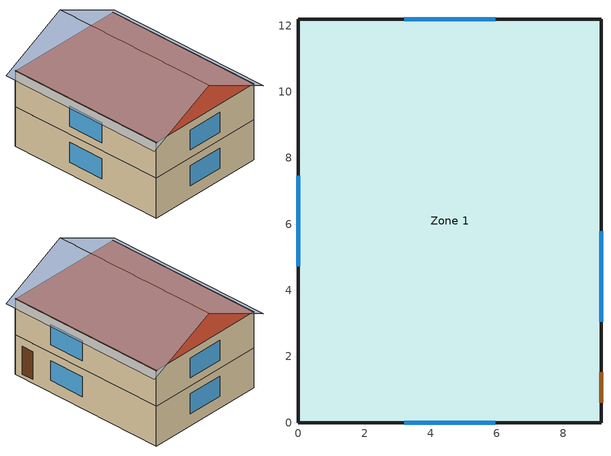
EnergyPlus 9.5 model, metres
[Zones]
Zone 1
 floor foundation (Exterior Slab UnIns): 0,12.19 9.14,12.19 9.14,0 0,0 z-0.3
 floor adiabatic (Interior Floor): 0,12.19 9.14,12.19 9.14,0 0,0 z2.74
 wall outside (Exterior Wall): 9.14,0 9.14,12.19 0,12.19 0,0 9.14,0 z-0.3:2.74; 9.14,12.19 0,12.19 0,0 9.14,0 9.14,12.19 z2.74:5.49
 window (ExteriorWindow1): 9.14,3.05 9.14,5.79 / 5.94,12.19 3.2,12.19 / 0,7.47 0,4.72 / 3.2,0 5.94,0 z0.61:2.13; 9.14,3.05 9.14,5.79 / 5.94,12.19 3.2,12.19 / 0,7.47 0,4.72 / 3.2,0 5.94,0 z3.35:4.88
 door (Ext_Door1): 9.14,0.61 9.14,1.52 z0:2.13
 roof outside (Exterior Roof): 0,0 9.14,0 9.14,12.19 0,12.19 z5.49
shading: 4.57,-0.3,7.77 9.69,-0.3,5.21 9.69,12.5,5.21 4.57,12.5,7.77; 4.57,12.5,7.77 -0.55,12.5,5.21 -0.55,-0.3,5.21 4.57,-0.3,7.77
[BUILDING]
noCrankCase_Package_0_Base House: North Axis=0; Terrain=City; Loads Convergence Tolerance Value=0.04; Temperature Convergence Tolerance Value=0.4; Solar Distribution=FullInteriorAndExterior; Maximum Number of Warmup Days=25; Minimum Number of Warmup Days=6
[SizingPeriod:DesignDay] Day of Month=21; DryBulb Temperature Range Modifier Type=DefaultMultipliers; Humidity Condition Type=Wetbulb; Barometric Pressure=99110; Rain Indicator=No; Snow Indicator=No; Daylight Saving Time Indicator=No
Name | Month | Day Type | Maximum DryBulb Temperature | Daily DryBulb Temperature Range | Wetbulb or DewPoint at Maximum DryBulb | Wind Speed | Wind Direction | Solar Model Indicator | Sky Clearness | ASHRAE Clear Sky Optical Depth for Beam Irradiance taub | ASHRAE Clear Sky Optical Depth for Diffuse Irradiance taud
Chicago Midway Ap Ann Htg 99.6% Condns DB | 1 | WinterDesignDay | -18.7 | 0 | -18.7 | 5.3 | 300 | ASHRAEClearSky | 0
Chicago Midway Ap Ann Htg 99% Condns DB | 1 | WinterDesignDay | -15.4 | 0 | -15.4 | 5.3 | 300 | ASHRAEClearSky | 0
Chicago Midway Ap Ann Clg .4% Condns DB=>MWB | 7 | SummerDesignDay | 33.4 | 8.8 | 23.8 | 5.6 | 220 | ASHRAETau |  | 0.457 | 2.043
Chicago Midway Ap Ann Clg 1% Condns DB=>MWB | 7 | SummerDesignDay | 32 | 8.8 | 23 | 5.6 | 220 | ASHRAETau |  | 0.457 | 2.043
[MATERIAL] Thermal Absorptance=0.9; Solar Absorptance=0.7; Visible Absorptance=0.7
Name | Roughness | Thickness | Conductivity | Density | Specific Heat
G05 25mm wood | MediumSmooth | 0.0254 | 0.15 | 608 | 1630
G01a 19mm gypsum board | MediumSmooth | 0.019 | 0.16 | 800 | 1090
M15 200mm heavyweight concrete | MediumRough | 0.2032 | 1.95 | 2240 | 900
F11 Wood siding | MediumSmooth | 0.0127 | 0.09 | 592 | 1170
R-11 3.5in Wood Stud | VeryRough | 0.0889 | 0.0542625 | 19 | 960
Plywood (Douglas Fir) - 12.7mm | Smooth | 0.0127 | 0.12 | 540 | 1210
FG Attic R-19 | MediumRough | 0.13716 | 0.0411979 | 64 | 960
[MATERIAL:AIRGAP]
F05 Ceiling air space resistance: Thermal Resistance=0.18
[WINDOWMATERIAL:SIMPLEGLAZINGSYSTEM]
ExteriorWindow1: UFactor=0.47; Solar Heat Gain Coefficient=0.8
[WINDOWMATERIAL:SHADE]
HIGH REFLECT - LOW TRANS SHADE: Solar Transmittance=0.1; Solar Reflectance=0.8; Visible Transmittance=0.1; Visible Reflectance=0.8; Infrared Hemispherical Emissivity=0.9; Infrared Transmittance=0; Thickness=0.005; Conductivity=0.1; Shade to Glass Distance=0.05; Top Opening Multiplier=0.5; Bottom Opening Multiplier=0.5; LeftSide Opening Multiplier=0.5; RightSide Opening Multiplier=0.5; Airflow Permeability=0
[CONSTRUCTION]
ExteriorWindow1: ExteriorWindow1
Ext_Door1: G05 25mm wood
Interior Floor: Plywood (Douglas Fir) - 12.7mm, F05 Ceiling air space resistance, G01a 19mm gypsum board
Exterior Slab UnIns: M15 200mm heavyweight concrete
Exterior Wall: F11 Wood siding, R-11 3.5in Wood Stud, G01a 19mm gypsum board
Exterior Roof: FG Attic R-19, Plywood (Douglas Fir) - 12.7mm, G01a 19mm gypsum board
[Zone]
Zone 1: Multiplier=1; Volume=482.066; Floor Area=197.698; Part of Total Floor Area=Yes
[WINDOWSHADINGCONTROL]
Shading Control: Zone=Zone 1; Shading Type=ExteriorShade; Shading Control Type=OnIfHighSolarOnWindow; Schedule=ShadingAvailable; Setpoint=100; Shading Control Is Scheduled=Yes; Glare Control Is Active=No; Shading Device Material=HIGH REFLECT - LOW TRANS SHADE; Type of Slat Angle Control for Blinds=FixedSlatAngle; Multiple Surface Control Type=Sequential; Fenestration Surface 1=F-WN-1; Fenestration Surface 2=F-WN-2; Fenestration Surface 3=R-WN-1; Fenestration Surface 4=R-WN-2; Fenestration Surface 5=B-WN-1; Fenestration Surface 6=B-WN-2; Fenestration Surface 7=L-WN-1; Fenestration Surface 8=L-WN-2
[FOUNDATION:KIVA]
Slab Details: Interior Horizontal Insulation Depth=0; Exterior Horizontal Insulation Width=0; Wall Height Above Grade=0.2; Wall Depth Below Slab=0; Footing Depth=1.3716
[SURFACEPROPERTY:EXPOSEDFOUNDATIONPERIMETER]
Slab: Exposed Perimeter Calculation Method=ExposedPerimeterFraction; Exposed Perimeter Fraction=1; Surface Segment 1 Exposed=Yes
[PEOPLE]
Zone Occupants: Zone or ZoneList=Zone 1; Number of People Schedule=OccupantSchedule; Number of People Calculation Method=People; Number of People=4; Fraction Radiant=0.3; Sensible Heat Fraction=autocalculate; Activity Level Schedule=Occupant_Activity_Schedule; Carbon Dioxide Generation Rate=3.82e-08; Enable ASHRAE 55 Comfort Warnings=No; Mean Radiant Temperature Calculation Type=ZoneAveraged; Work Efficiency Schedule=Occupant_Eff_Schedule; Clothing Insulation Calculation Method=ClothingInsulationSchedule; Clothing Insulation Calculation Method Schedule=Occupant_Clothing_Schedule; Clothing Insulation Schedule=Occupant_Clothing_Schedule; Air Velocity Schedule=AirVelocitySch; Thermal Comfort Model 1 Type=Pierce
[LIGHTS]
PhiusLights: Zone or ZoneList=Zone 1; Schedule=Phius_Lighting; Design Level Calculation Method=LightingLevel; Lighting Level=1968.1; Return Air Fraction=0; Fraction Radiant=0.6; Fraction Visible=0.2; Fraction Replaceable=1; EndUse Subcategory=InteriorLights; Return Air Fraction Calculated from Plenum Temperature=No; Return Air Fraction Function of Plenum Temperature Coefficient 1=0; Return Air Fraction Function of Plenum Temperature Coefficient 2=0
[ELECTRICEQUIPMENT] Zone or ZoneList=Zone 1; Design Level Calculation Method=EquipmentLevel; Fraction Lost=0
Name | Schedule | Design Level | Fraction Latent | Fraction Radiant | EndUse Subcategory
PhiusMELs | Phius_MELs | 5603.24 | 0 | 0 | MELs
Fridge | Always_On | 50.7991 | 0 | 1 | Fridge
Range | BARangeSchedule | 1227.4 | 0.3 | 0.4 | Range
ClothesDryer | BAClothesDryerSchedule | 1713.28 | 0.05 | 0.15 | ClothesDryer
ClothesWasher | BAClothesWasherSchedule | 328.767 | 0 | 0.8 | ClothesWasher
Dishwasher | BADishwasherSchedule | 359.3 | 0.15 | 0.6 | Dishwasher
SizingSensible | SizingLoads | 658.935 | 0 | 0 | General
SizingLatent | SizingLoads | 111.493 | 1 | 0 | General
[ZONEINFILTRATION:FLOWCOEFFICIENT]
Zone_Infiltration: Zone=Zone 1; Schedule=Always_On; Flow Coefficient=0.14849; Stack Coefficient=0.078; Pressure Exponent=0.67; Wind Coefficient=0.17; Shelter Factor=0.9
[ZONEVENTILATION:WINDANDSTACKOPENAREA] Zone=Zone 1; Opening Area=4.18064; Opening Area Fraction Schedule=WindowFraction2; Opening Effectiveness=autocalculate; Height Difference=1.524; Discharge Coefficient for Opening=autocalculate; Minimum Indoor Temperature=15; Maximum Indoor Temperature=100; Delta Temperature=-100; Minimum Outdoor Temperature=-100; Maximum Outdoor Temperature=100; Maximum Wind Speed=10
Name | Effective Angle
OperableWindows-N | 0
OperableWindows-E | 90
OperableWindows-S | 180
OperableWindows-W | 270
[EXTERIOR:LIGHTS]
PhiusExtLight: Schedule=Always_On; Design Level=1; Control Option=AstronomicalClock; EndUse Subcategory=General
[DESIGNSPECIFICATION:OUTDOORAIR]
SZ_DSOA_Zone_1: Outdoor Air Method=Flow/Person; Outdoor Air Flow per Person=0.00708; Outdoor Air Flow per Zone Floor Area=0; Outdoor Air Flow per Zone=0.0117987; Outdoor Air Flow Air Changes per Hour=0
[DESIGNSPECIFICATION:ZONEAIRDISTRIBUTION]
SZ_DSZAD_Zone_1: Zone Air Distribution Effectiveness in Cooling Mode=1; Zone Air Distribution Effectiveness in Heating Mode=1; Zone Secondary Recirculation Fraction=0; Minimum Zone Ventilation Efficiency=0
[SIZING:ZONE]
Zone 1: Zone Cooling Design Supply Air Temperature Input Method=SupplyAirTemperature; Zone Cooling Design Supply Air Temperature=12.8; Zone Cooling Design Supply Air Temperature Difference=11.11; Zone Heating Design Supply Air Temperature Input Method=SupplyAirTemperature; Zone Heating Design Supply Air Temperature=50; Zone Heating Design Supply Air Temperature Difference=30; Zone Cooling Design Supply Air Humidity Ratio=0.008; Zone Heating Design Supply Air Humidity Ratio=0.008; Design Specification Outdoor Air Object=SZ_DSOA_Zone_1; Zone Heating Sizing Factor=2; Zone Cooling Sizing Factor=1.5; Cooling Design Air Flow Method=DesignDay; Cooling Design Air Flow Rate=0; Cooling Minimum Air Flow per Zone Floor Area=0.000762; Cooling Minimum Air Flow=0; Cooling Minimum Air Flow Fraction=0.2; Heating Design Air Flow Method=DesignDay; Heating Design Air Flow Rate=0; Heating Maximum Air Flow per Zone Floor Area=0.002032; Heating Maximum Air Flow=0.141576; Heating Maximum Air Flow Fraction=0.3; Design Specification Zone Air Distribution Object=SZ_DSZAD_Zone_1; Account for Dedicated Outdoor Air System=No; Dedicated Outdoor Air System Control Strategy=NeutralSupplyAir; Dedicated Outdoor Air Low Setpoint Temperature for Design=autosize; Dedicated Outdoor Air High Setpoint Temperature for Design=autosize
[ZONECONTROL:THERMOSTAT]
Zone_1_Thermostat: Zone or ZoneList=Zone 1; Control Type Schedule=HVAC_Always_4; Control 1=HP_Thermostat_Dual_SP_Control; Temperature Difference Between Cutout And Setpoint=0
[THERMOSTATSETPOINT:DUALSETPOINT]
HP_Thermostat_Dual_SP_Control: Heating Setpoint Temperature Schedule=Phius_68F; Cooling Setpoint Temperature Schedule=Phius_77F
[ZONEHVAC:PACKAGEDTERMINALHEATPUMP]
Zone1PTHP: Availability Schedule=MechAvailable; Cooling Supply Air Flow Rate=autosize; Heating Supply Air Flow Rate=autosize; Cooling Outdoor Air Flow Rate=autosize; Heating Outdoor Air Flow Rate=autosize; Supply Air Fan=Zone1PTHPFan; Heating Coil=Zone1PTHPDXHeatCoil; Heating Convergence Tolerance=0.001; Cooling Coil=Zone1PTHPDXCoolCoil; Cooling Convergence Tolerance=0.001; Supplemental Heating Coil=Zone1PTHPSupHeater; Maximum Supply Air Temperature from Supplemental Heater=50; Maximum Outdoor DryBulb Temperature for Supplemental Heater Operation=10; Fan Placement=BlowThrough; Capacity Control Method=None; Minimum Supply Air Temperature in Cooling Mode=autosize; Maximum Supply Air Temperature in Heating Mode=autosize
[ZONEHVAC:ENERGYRECOVERYVENTILATOR]
ERV1: Availability Schedule=ERVAvailable; Heat Exchanger=ERV_Core; Supply Air Flow Rate=0.0283168; Exhaust Air Flow Rate=0.0283168; Supply Air Fan=ERV_Supply_Fan; Exhaust Air Fan=ERV_Exhaust_Fan
[Zone equipment]
Zone 1: ERV1, Zone1PTHP
[FAN:SYSTEMMODEL]
Zone1PTHPFan: Availability Schedule=MechAvailable; Design Maximum Air Flow Rate=autosize; Speed Control Method=Continuous; Electric Power Minimum Flow Rate Fraction=0; Design Pressure Rise=0.75; Motor Efficiency=0.9; Motor In Air Stream Fraction=1; Design Electric Power Consumption=autosize; Design Power Sizing Method=TotalEfficiencyAndPressure; Electric Power Per Unit Flow Rate Per Unit Pressure=1.66667; Fan Total Efficiency=0.5; Electric Power Function of Flow Fraction Curve=CombinedPowerAndFanEff; EndUse Subcategory=General; Number of Speeds=1
[FAN:ONOFF] Availability Schedule=ERVAvailable; Fan Total Efficiency=0.6; Pressure Rise=249.089; Maximum Flow Rate=autosize; Motor Efficiency=0.8; Motor In Airstream Fraction=1; EndUse Subcategory=ERV_Fan
ERV_Supply_Fan; ERV_Exhaust_Fan
[COIL:COOLING:DX:SINGLESPEED]
Zone1PTHPDXCoolCoil: Availability Schedule=MechAvailable; Gross Rated Total Cooling Capacity=autosize; Gross Rated Sensible Heat Ratio=0.75; Gross Rated Cooling COP=3; Rated Air Flow Rate=autosize; Rated Evaporator Fan Power Per Volume Flow Rate=773.3; Total Cooling Capacity Function of Temperature Curve=HPACCoolCapFT; Total Cooling Capacity Function of Flow Fraction Curve=HPACCoolCapFFF; Energy Input Ratio Function of Temperature Curve=HPACEIRFT; Energy Input Ratio Function of Flow Fraction Curve=HPACEIRFFF; Part Load Fraction Correlation Curve=HPACPLFFPLR; Minimum Outdoor DryBulb Temperature for Compressor Operation=-25; Nominal Time for Condensate Removal to Begin=0; Ratio of Initial Moisture Evaporation Rate and Steady State Latent Capacity=0; Maximum Cycling Rate=0; Latent Capacity Time Constant=0; Condenser Type=AirCooled; Evaporative Condenser Effectiveness=0.9; Evaporative Condenser Pump Rated Power Consumption=0; Crankcase Heater Capacity=0; Maximum Outdoor DryBulb Temperature for Crankcase Heater Operation=10; Basin Heater Capacity=0; Basin Heater Setpoint Temperature=2; Report ASHRAE Standard 127 Performance Ratings=No
[COIL:HEATING:ELECTRIC]
Zone1PTHPSupHeater: Availability Schedule=MechAvailable; Efficiency=1; Nominal Capacity=autosize
[COIL:HEATING:DX:SINGLESPEED]
Zone1PTHPDXHeatCoil: Availability Schedule=MechAvailable; Gross Rated Heating Capacity=autosize; Gross Rated Heating COP=3; Rated Air Flow Rate=autosize; Rated Supply Fan Power Per Volume Flow Rate=773.3; Heating Capacity Function of Temperature Curve=HPACHeatCapFT; Heating Capacity Function of Flow Fraction Curve=HPACHeatCapFFF; Energy Input Ratio Function of Temperature Curve=HPACHeatEIRFT; Energy Input Ratio Function of Flow Fraction Curve=HPACHeatEIRFFF; Part Load Fraction Correlation Curve=HPACCOOLPLFFPLR; Minimum Outdoor DryBulb Temperature for Compressor Operation=0; Maximum Outdoor DryBulb Temperature for Defrost Operation=5; Crankcase Heater Capacity=0; Maximum Outdoor DryBulb Temperature for Crankcase Heater Operation=10; Defrost Strategy=Resistive; Defrost Control=TIMED; Defrost Time Period Fraction=0.166667; Resistive Defrost Heater Capacity=autosize; Region number for calculating HSPF=4; Secondary Coil Fan Flow Scaling Factor=1.25
[HEATEXCHANGER:AIRTOAIR:SENSIBLEANDLATENT]
ERV_Core: Availability Schedule=ERVAvailable; Nominal Supply Air Flow Rate=0.047; Sensible Effectiveness at 100 Heating Air Flow=0.75; Latent Effectiveness at 100 Heating Air Flow=0.4; Sensible Effectiveness at 75 Heating Air Flow=0.825; Latent Effectiveness at 75 Heating Air Flow=0.44; Sensible Effectiveness at 100 Cooling Air Flow=0.75; Latent Effectiveness at 100 Cooling Air Flow=0.4; Sensible Effectiveness at 75 Cooling Air Flow=0.825; Latent Effectiveness at 75 Cooling Air Flow=0.44; Nominal Electric Power=0; Supply Air Outlet Temperature Control=No; Heat Exchanger Type=Plate; Frost Control Type=ExhaustAirRecirculation; Threshold Temperature=-5; Initial Defrost Time Fraction=0.083; Rate of Defrost Time Fraction Increase=0.012; Economizer Lockout=Yes
[WATERHEATER:MIXED]
ElectricWaterHeater_50Gal: Tank Volume=0.189271; Setpoint Temperature Schedule=DHW_122F; Deadband Temperature Difference=0; Maximum Temperature Limit=82.2222; Heater Control Type=MODULATE; Heater Maximum Capacity=11712; Heater Minimum Capacity=0; Heater Ignition Minimum Flow Rate=0; Heater Ignition Delay=0; Heater Fuel Type=ELECTRICITY; Heater Thermal Efficiency=0.95; Off Cycle Parasitic Fuel Consumption Rate=10; Off Cycle Parasitic Fuel Type=ELECTRICITY; Off Cycle Parasitic Heat Fraction to Tank=0; On Cycle Parasitic Fuel Consumption Rate=30; On Cycle Parasitic Fuel Type=ELECTRICITY; On Cycle Parasitic Heat Fraction to Tank=0; Ambient Temperature Indicator=ZONE; Ambient Temperature Zone=Zone 1; Off Cycle Loss Coefficient to Ambient Temperature=2.36; Off Cycle Loss Fraction to Zone=1; On Cycle Loss Fraction to Zone=1; Peak Use Flow Rate=2.2008e-06; Use Flow Rate Fraction Schedule=CombinedDHWSchedule; Use Side Effectiveness=1; Source Side Effectiveness=1; Use Side Design Flow Rate=autosize; Source Side Design Flow Rate=autosize; Indirect Water Heating Recovery Time=1.5; Source Side Flow Control Mode=IndirectHeatPrimarySetpoint; EndUse Subcategory=General
[DEMANDMANAGERASSIGNMENTLIST]
Demand Limiting: Meter=ElectricityNet:Facility; Demand Limit Schedule=Always Off; Demand Limit Safety Fraction=0.95; Demand Window Length=10; Demand Manager Priority=All; DemandManager 1=Set backs
[DEMANDMANAGER:THERMOSTATS]
Set Backs: Availability Schedule=Demand Control Cooling; Reset Control=Fixed; Minimum Reset Duration=30; Maximum Heating Setpoint Reset=20; Maximum Cooling Setpoint Reset=28.8889; Selection Control=All; Thermostat 1=Zone_1_Thermostat
[GENERATOR:PVWATTS]
3 kW PV: PVWatts Version=5; DC System Capacity=3000; Module Type=Standard; Array Type=FixedOpenRack; System Losses=0.14; Array Geometry Type=TiltAzimuth; Tilt Angle=57; Azimuth Angle=180; Ground Coverage Ratio=0.4
[ELECTRICLOADCENTER:INVERTER:PVWATTS]
PV Inverter: DC to AC Size Ratio=1.1; Inverter Efficiency=0.96
[ELECTRICLOADCENTER:GENERATORS]
PV: Generator 1=3 kW PV; Generator 1 Rated Electric Power Output=3000; Generator 1 Availability Schedule=Always_On
[ELECTRICLOADCENTER:STORAGE:SIMPLE]
Simple Battery: Availability Schedule=Always_On; Zone=Zone 1; Radiative Fraction for Zone Heat Gains=0.9; Nominal Energetic Efficiency for Charging=0.9; Nominal Discharging Energetic Efficiency=0.9; Maximum Storage Capacity=10800000; Initial State of Charge=10800000
[ELECTRICLOADCENTER:TRANSFORMER]
Transformer: Availability Schedule=Always_On; Transformer Usage=LoadCenterPowerConditioning; Zone=Zone 1; Radiative Fraction=0; Phase=3; Conductor Material=Aluminum; Full Load Temperature Rise=150; Fraction of Eddy Current Losses=0.1; Performance Input Method=RatedLosses; Nameplate Efficiency=0.98; Per Unit Load for Nameplate Efficiency=0.35; Reference Temperature for Nameplate Efficiency=75; Consider Transformer Loss for Utility Cost=Yes
[ELECTRICLOADCENTER:DISTRIBUTION]
ELC: Generator List=PV; Generator Operation Scheme Type=Baseload; Generator Demand Limit Scheme Purchased Electric Demand Limit=0; Electrical Buss Type=AlternatingCurrentWithStorage; Inverter=PV Inverter; Electrical Storage Object=Simple Battery; Storage Operation Scheme=FacilityDemandLeveling; Storage Control Track Meter=ElectricityNet:Facility; Storage Converter Object=Converter; Maximum Storage State of Charge Fraction=1; Minimum Storage State of Charge Fraction=0.2; Storage Control Utility Demand Target=3500; Storage Control Utility Demand Target Fraction Schedule=OutageCooling
[ELECTRICLOADCENTER:STORAGE:CONVERTER]
Converter: Availability Schedule=Always_On; Power Conversion Efficiency Method=SimpleFixed; Simple Fixed Efficiency=0.95
[SCHEDULE:COMPACT]
Phius_Lighting; Phius_MELs: Through: 12/31, For: SummerDesignDay WinterDesignDay, Until: 24:00, 0, For: AllOtherDays, Until: 1:00, 0.008, Until: 2:00, 0.008, Until: 3:00, 0.008, Until: 4:00, 0.008, Until: 5:00, 0.024, Until: 6:00, 0.05, Until: 7:00, 0.056, Until: 8:00, 0.05, Until: 9:00, 0.022, Until: 10:00, 0.015, Until: 11:00, 0.015, Until: 12:00, 0.015, Until: 13:00, 0.015, Until: 14:00, 0.015, Until: 15:00, 0.026, Until: 16:00, 0.015, Until: 17:00, 0.056, Until: 18:00, 0.078, Until: 19:00, 0.105, Until: 20:00, 0.126, Until: 21:00, 0.128, Until: 22:00, 0.088, Until: 23:00, 0.049, Until: 24:00, 0.02
CombinedDHWSchedule: Through: 12/31, For: SummerDesignDay WinterDesignDay, Until: 24:00, 0, For: AllOtherDays, Until: 1:00, 0.006, Until: 2:00, 0.003, Until: 3:00, 0.001, Until: 4:00, 0.001, Until: 5:00, 0.003, Until: 6:00, 0.022, Until: 7:00, 0.075, Until: 8:00, 0.079, Until: 9:00, 0.076, Until: 10:00, 0.067, Until: 11:00, 0.061, Until: 12:00, 0.048, Until: 13:00, 0.042, Until: 14:00, 0.037, Until: 15:00, 0.037, Until: 16:00, 0.033, Until: 17:00, 0.044, Until: 18:00, 0.058, Until: 19:00, 0.069, Until: 20:00, 0.065, Until: 21:00, 0.059, Until: 22:00, 0.048, Until: 23:00, 0.042, Until: 24:00, 0.023
BARangeSchedule: Through: 12/31, For: SummerDesignDay WinterDesignDay, Until: 24:00, 0, For: AllOtherDays, Until: 1:00, 0.007, Until: 2:00, 0.007, Until: 3:00, 0.004, Until: 4:00, 0.004, Until: 5:00, 0.007, Until: 6:00, 0.011, Until: 7:00, 0.025, Until: 8:00, 0.042, Until: 9:00, 0.046, Until: 10:00, 0.048, Until: 11:00, 0.042, Until: 12:00, 0.05, Until: 13:00, 0.057, Until: 14:00, 0.046, Until: 15:00, 0.057, Until: 16:00, 0.044, Until: 17:00, 0.092, Until: 18:00, 0.15, Until: 19:00, 0.117, Until: 20:00, 0.06, Until: 21:00, 0.035, Until: 22:00, 0.025, Until: 23:00, 0.016, Until: 24:00, 0.011
BAClothesDryerSchedule: Through: 12/31, For: SummerDesignDay WinterDesignDay, Until: 24:00, 0, For: AllOtherDays, Until: 1:00, 0.01, Until: 2:00, 0.006, Until: 3:00, 0.004, Until: 4:00, 0.002, Until: 5:00, 0.004, Until: 6:00, 0.006, Until: 7:00, 0.016, Until: 8:00, 0.032, Until: 9:00, 0.048, Until: 10:00, 0.068, Until: 11:00, 0.078, Until: 12:00, 0.081, Until: 13:00, 0.074, Until: 14:00, 0.067, Until: 15:00, 0.057, Until: 16:00, 0.061, Until: 17:00, 0.055, Until: 18:00, 0.054, Until: 19:00, 0.051, Until: 20:00, 0.051, Until: 21:00, 0.052, Until: 22:00, 0.054, Until: 23:00, 0.044, Until: 24:00, 0.024
BAClothesWasherSchedule: Through: 12/31, For: SummerDesignDay WinterDesignDay, Until: 24:00, 0, For: AllOtherDays, Until: 1:00, 0.009, Until: 2:00, 0.007, Until: 3:00, 0.004, Until: 4:00, 0.004, Until: 5:00, 0.007, Until: 6:00, 0.011, Until: 7:00, 0.022, Until: 8:00, 0.049, Until: 9:00, 0.073, Until: 10:00, 0.086, Until: 11:00, 0.084, Until: 12:00, 0.075, Until: 13:00, 0.067, Until: 14:00, 0.06, Until: 15:00, 0.049, Until: 16:00, 0.052, Until: 17:00, 0.05, Until: 18:00, 0.049, Until: 19:00, 0.049, Until: 20:00, 0.049, Until: 21:00, 0.049, Until: 22:00, 0.047, Until: 23:00, 0.032, Until: 24:00, 0.017
BADishwasherSchedule; OccupantSchedule: Through: 12/31, For: SummerDesignDay WinterDesignDay, Until: 24:00, 0, For: AllOtherDays, Until: 1:00, 0.015, Until: 2:00, 0.007, Until: 3:00, 0.005, Until: 4:00, 0.003, Until: 5:00, 0.003, Until: 6:00, 0.01, Until: 7:00, 0.02, Until: 8:00, 0.031, Until: 9:00, 0.058, Until: 10:00, 0.065, Until: 11:00, 0.056, Until: 12:00, 0.048, Until: 13:00, 0.041, Until: 14:00, 0.046, Until: 15:00, 0.036, Until: 16:00, 0.038, Until: 17:00, 0.038, Until: 18:00, 0.049, Until: 19:00, 0.087, Until: 20:00, 0.111, Until: 21:00, 0.09, Until: 22:00, 0.067, Until: 23:00, 0.044, Until: 24:00, 0.031
Occupant_Activity_Schedule: Through: 12/31, For: AllDays, Until: 24:00, 120
Occupant_Eff_Schedule: Through: 12/31, For: AllDays, Until: 24:00, 0
Occupant_Clothing_Schedule: Through: 04/30, For: AllDays, Until: 24:00, 1, Through: 09/30, For: AllDays, Until: 24:00, 0.3, Through: 12/31, For: AllDays, Until: 24:00, 1
MechAvailable: Through: 12/31, For: AllDays, Until: 24:00, 1
OutageCooling: Through: 07/19, For: AllDays, Until: 24:00, 1, Through: 07/26, For: AllDays, Until: 24:00, 1, Through: 12/31, For: AllDays, Until: 24:00, 1
Demand Control Cooling: Through: 07/19, For: AllDays, Until: 24:00, 0, Through: 07/26, For: AllDays, Until: 24:00, 0, Through: 12/31, For: AllDays, Until: 24:00, 0
ShadingAvailable: Through: 07/19, For: AllDays, Until: 24:00, 0, Through: 07/26, For: AllDays, Until: 24:00, 1, Through: 12/31, For: AllDays, Until: 24:00, 0
SizingLoads: Through: 12/31, For: SummerDesignDay, Until: 24:00, 1, For: AllOtherDays, Until: 24:00, 0
[SCHEDULE:CONSTANT]
Name | Hourly Value
WindowFraction2; Always Off | 0
HVAC_ALWAYS_4 | 4
Phius_68F | 20
Phius_77F | 25
DHW_122F | 50
AirVelocitySch | 0.16
Always_On; ERVAvailable | 1
[CURVE:QUADRATIC] Input Unit Type for X=Dimensionless; Output Unit Type=Dimensionless
Name | Coefficient1 Constant | Coefficient2 x | Coefficient3 x2 | Minimum Value of x | Maximum Value of x
HPACCoolCapFFF | 0.8 | 0.2 | 0 | 0.5 | 1.5
HPACEIRFFF | 1.1552 | -0.1808 | 0.0256 | 0.5 | 1.5
HPACPLFFPLR | 0.85 | 0.15 | 0 | 0 | 1
HPACHeatEIRFFF | 1.3824 | -0.4336 | 0.0512 | 0 | 1
HPACCOOLPLFFPLR | 0.75 | 0.25 | 0 | 0 | 1
[CURVE:CUBIC] Output Unit Type=Dimensionless
Name | Coefficient1 Constant | Coefficient2 x | Coefficient3 x2 | Coefficient4 x3 | Minimum Value of x | Maximum Value of x | Minimum Curve Output | Maximum Curve Output | Input Unit Type for X
CombinedPowerAndFanEff | 0 | 0.027411 | 0.00874 | 0.969563 | 0.5 | 1.5 | 0.01 | 1.5 | Dimensionless
HPACHeatCapFT | 0.758746 | 0.027626 | 0.000148716 | 3.4992e-06 | -20 | 20 |  |  | Temperature
HPACHeatCapFFF | 0.84 | 0.16 | 0 | 0 | 0.5 | 1.5 |  |  | Dimensionless
HPACHeatEIRFT | 1.19248 | -0.0300438 | 0.00103745 | -2.3328e-05 | -20 | 20 |  |  | Temperature
[CURVE:BIQUADRATIC] Minimum Value of x=12.77778; Maximum Value of x=23.88889; Minimum Value of y=18; Maximum Value of y=46.11111; Input Unit Type for X=Temperature; Input Unit Type for Y=Temperature; Output Unit Type=Dimensionless
Name | Coefficient1 Constant | Coefficient2 x | Coefficient3 x2 | Coefficient4 y | Coefficient5 y2 | Coefficient6 xy
HPACCoolCapFT | 0.942588 | 0.00954335 | 0.00068377 | -0.0110427 | 5.249e-06 | -9.72e-06
HPACEIRFT | 0.342414 | 0.034885 | -0.0006237 | 0.00497722 | 0.000437951 | -0.000728028
